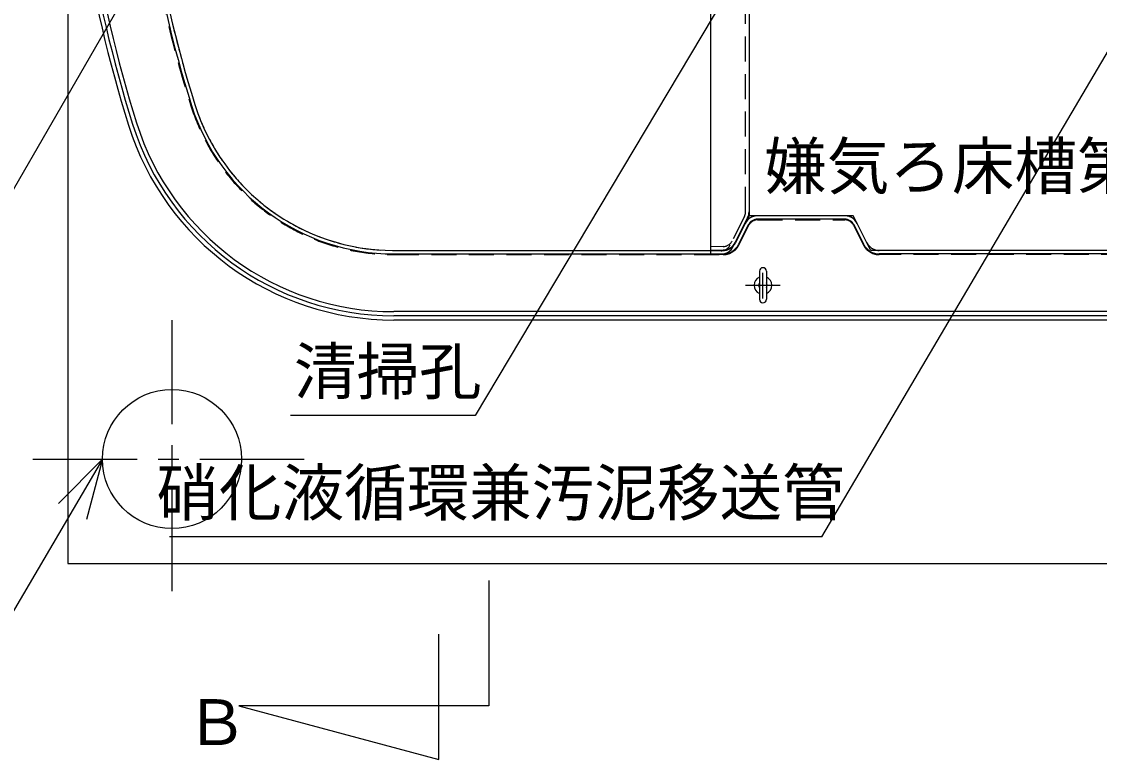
# Model space of a CAD drawing. Units: millimetres, scale not verified. Extents: x -23133 to 8910, y -6308 to 6308.
# Drawn here: x -6058 to -4507, y -544 to 517 of the extents above; entities that cross this region are included whole.
import ezdxf
from ezdxf.enums import TextEntityAlignment as Align

# ---------------------------------------------------------------- set-up
doc = ezdxf.new("R2010")
doc.units = ezdxf.units.MM
doc.header["$LTSCALE"] = 30
for name, pattern in [('CHAIN1', [8, 5, -1, 1, -1]), ('DASHED1', [1.8, 1.2, -0.6]), ('DOUBLE_CHAIN1', [8.8, 5, -1, 0.6, -0.6, 0.6, -1])]:
    doc.linetypes.add(name, pattern=pattern)
for name, color, linetype, lineweight in [('0-1_空気管', 3, 'Continuous', 25), ('0-5_機器', 2, 'Continuous', 25), ('0-6_文字', 3, 'Continuous', 25), ('0-7_08', 2, 'Continuous', 25)]:
    doc.layers.add(name, color=color, linetype=linetype, lineweight=lineweight)
doc.styles.add('ＭＳ ゴシック', font='')
doc.styles.get('ＭＳ ゴシック').set_extended_font_data('MS Gothic')

msp = doc.modelspace()

# ---------------------------------------------------------------- linework, layer by layer
at = {"layer": '0-1_空気管'}
for p, q in [((-5066.15, 182.42), (-5066.15, 1694.03)), ((-5011.15, 1638.22), (-5011.15, 238.22)), ((-5033.83, 193.86), (-5013.26, 235)), ((-4873.51, 238.22), (-4998.79, 238.22)), ((-4873.51, 233.22), (-4998.79, 233.22)), ((-5016.68, 227.17), (-5030.62, 199.28)), ((-5012.2, 224.93), (-5026.15, 197.04)), ((-4846.15, 197.04), (-4860.09, 224.93)), ((-4841.68, 199.28), (-4855.62, 227.17)), ((-5522.06, 188.22), (-5048.51, 188.22)), ((-5066.3, 188.43), (-5048.15, 188.91)), ((-4468.51, 188.22), (-4823.79, 188.22)), ((-5522.06, 183.22), (-5048.51, 183.22)), ((-5066.3, 182.41), (-5051.19, 182.81)), ((-4468.51, 183.22), (-4823.79, 183.22)), ((-4996.15, 158.47), (-4996.15, 117.97)), ((-4986.15, 158.47), (-4986.15, 117.97)), ((-3753.15, 100.22), (-5522.06, 100.22)), ((-3753.15, 94.22), (-5522.06, 94.22)), ((-3753.15, 88.22), (-5522.06, 88.22)), ((-5385.22, -286.6), (-5385.22, -466.6)), ((-5457.22, -543.77), (-5457.22, -363.77))]:
    msp.add_line(p, q, dxfattribs=at)
at = {"layer": '0-1_空気管', "linetype": 'DASHED1'}
for p, q in [((-5016.15, 243.95), (-5016.15, 1632.5)), ((-5011.15, 432.8), (-5011.15, 238.22)), ((-5017.73, 237.24), (-5038.3, 196.1)), ((-4873.51, 238.22), (-4998.79, 238.22)), ((-5016.68, 227.17), (-5030.62, 199.28)), ((-5025.25, 196.59), (-5011.31, 224.48)), ((-4998.79, 232.22), (-4873.51, 232.22)), ((-4860.99, 224.48), (-4847.04, 196.59)), ((-4841.68, 199.28), (-4855.62, 227.17)), ((-5522.06, 188.22), (-5048.51, 188.22)), ((-5048.28, 193.91), (-5066.15, 193.44)), ((-5051.33, 187.81), (-5066.15, 187.42)), ((-4468.51, 188.22), (-4823.79, 188.22)), ((-5522.06, 182.22), (-5048.51, 182.22)), ((-4468.51, 182.22), (-4823.79, 182.22))]:
    msp.add_line(p, q, dxfattribs=at)
at = {"layer": '0-1_空気管', "linetype": 'DOUBLE_CHAIN1'}
for p, q in [((-5013.26, 235), (-5011.15, 239.22)), ((-5011.15, 243.95), (-5011.15, 239.22)), ((-4836.15, 188.22), (-4841.68, 199.28)), ((-4823.79, 188.22), (-4836.15, 188.22))]:
    msp.add_line(p, q, dxfattribs=at)
at = {"layer": '0-1_空気管', "linetype": 'CHAIN1'}
for p, q in [((-4991.15, 119.07), (-4991.15, 156.06)), ((-5016.15, 138.22), (-4966.15, 138.22))]:
    msp.add_line(p, q, dxfattribs=at)
at = {"layer": '0-1_空気管', "linetype": 'DOUBLE_CHAIN1'}
for points in [[(-4998.79, 238.22), (-5011.15, 238.22), (-5016.68, 227.17)], [(-4855.62, 227.17), (-4861.15, 238.22), (-4873.51, 238.22)]]:
    msp.add_lwpolyline(points, dxfattribs=at)
at = {"layer": '0-1_空気管'}
msp.add_lwpolyline([(-5385.22, -466.6), (-5745.22, -466.6), (-5457.22, -543.77)], dxfattribs=at)
for centre, radius, start, end in [((-4091.15, 938.22), 1900, 180, 197.458), ((-4091.15, 938.22), 1894, 180, 197.458), ((-4091.15, 938.22), 1888, 180, 197.458), ((-4091.15, 938.22), 1805, 180, 197.458), ((-4091.15, 938.22), 1800, 180, 197.458), ((-5522.06, 488.22), 305, 197.458, 270), ((-5522.06, 488.22), 300, 197.458, 270), ((-5522.06, 488.22), 400, 197.458, 270), ((-5522.06, 488.22), 394, 197.458, 270), ((-5522.06, 488.22), 388, 197.458, 270), ((-4998.79, 218.22), 20, 90, 153.435), ((-5031.15, 243.95), 20, 333.436, 0), ((-4998.79, 218.22), 15, 90, 153.435), ((-4873.51, 218.22), 20, 26.565, 90), ((-4873.51, 218.22), 15, 26.565, 90), ((-5051.72, 202.8), 20, 271.5, 333.436), ((-5048.51, 208.22), 25, 270, 333.435), ((-5048.67, 208.9), 20, 271.5, 333.436), ((-4823.79, 208.22), 25, 206.565, 270), ((-4823.79, 208.22), 20, 206.565, 270), ((-4991.15, 158.47), 5, 0, 180), ((-4991.15, 138.22), 12.75, 113.089, 246.911), ((-4991.15, 138.22), 6, 146.443, 213.557), ((-4991.15, 138.22), 12.75, 293.089, 66.911), ((-4991.15, 138.22), 6, 326.443, 33.557), ((-4991.15, 117.97), 5, 180, 0)]:
    msp.add_arc(centre, radius, start, end, dxfattribs=at)
at = {"layer": '0-1_空気管', "linetype": 'DASHED1'}
for centre, radius, start, end in [((-4091.15, 938.22), 1806, 180, 197.458), ((-4091.15, 938.22), 1800, 180, 197.458), ((-5522.06, 488.22), 306, 197.458, 270), ((-5522.06, 488.22), 300, 197.458, 270), ((-5031.15, 243.95), 15, 333.436, 0), ((-4998.79, 218.22), 20, 90, 153.435), ((-4873.51, 218.22), 20, 26.565, 90), ((-4998.79, 218.22), 14, 90, 153.435), ((-4873.51, 218.22), 14, 26.565, 90), ((-5048.67, 208.9), 15, 271.5, 333.436), ((-5051.72, 202.8), 15, 271.5, 333.436), ((-5048.51, 208.22), 20, 270, 333.435), ((-5048.51, 208.22), 26, 270, 333.435), ((-4823.79, 208.22), 26, 206.565, 270), ((-4823.79, 208.22), 20, 206.565, 270)]:
    msp.add_arc(centre, radius, start, end, dxfattribs=at)
at = {"layer": '0-5_機器'}
for p, q in [((-5991.15, 2138.22), (-5991.15, -261.78)), ((-5991.15, -261.78), (-3191.15, -261.78))]:
    msp.add_line(p, q, dxfattribs=at)
at = {"layer": '0-5_機器', "linetype": 'CHAIN1'}
for p, q in [((-5841.15, 88.22), (-5841.15, -311.78)), ((-6041.15, -111.78), (-5641.15, -111.78))]:
    msp.add_line(p, q, dxfattribs=at)
at = {"layer": '0-5_機器'}
msp.add_circle((-5841.15, -111.78), 100, dxfattribs=at)
at = {"layer": '0-6_文字'}
for p, q in [((-4906.65, -223.81), (-4238.72, 909.41)), ((-4967.99, 683.68), (-5404.86, -49.34)), ((-5404.86, -49.34), (-5670.86, -49.34)), ((-4906.65, -223.81), (-5844.65, -223.81))]:
    msp.add_line(p, q, dxfattribs=at)
msp.add_lwpolyline([(-5817.13, 713.39), (-6272.3, -74.98), (-6538.3, -74.98)], dxfattribs=at)
at = {"layer": '0-7_08', "color": 4}
for q in [(-6089.14, -363.78), (-6004.45, -175.76), (-5963.98, -198.84)]:
    msp.add_line((-5941.15, -111.78), q, dxfattribs=at)

# ---------------------------------------------------------------- texts
at = {"layer": '0-1_空気管', "color": 4, "style": 'ＭＳ ゴシック'}
msp.add_text('Ｂ', height=65.98, dxfattribs=at).set_placement((-5822.05, -542.96), align=Align.BOTTOM_LEFT)
at = {"layer": '0-6_文字', "color": 4, "style": 'ＭＳ ゴシック'}
for s, p in [('嫌気ろ床槽第2室', (-4989.35, 256.77)), ('清掃孔', (-5665.86, -38.34)), ('硝化液循環兼汚泥移送管', (-5863.65, -212.81))]:
    msp.add_text(s, height=65.98, dxfattribs=at).set_placement(p, align=Align.BOTTOM_LEFT)

doc.saveas('drawing.dxf')
